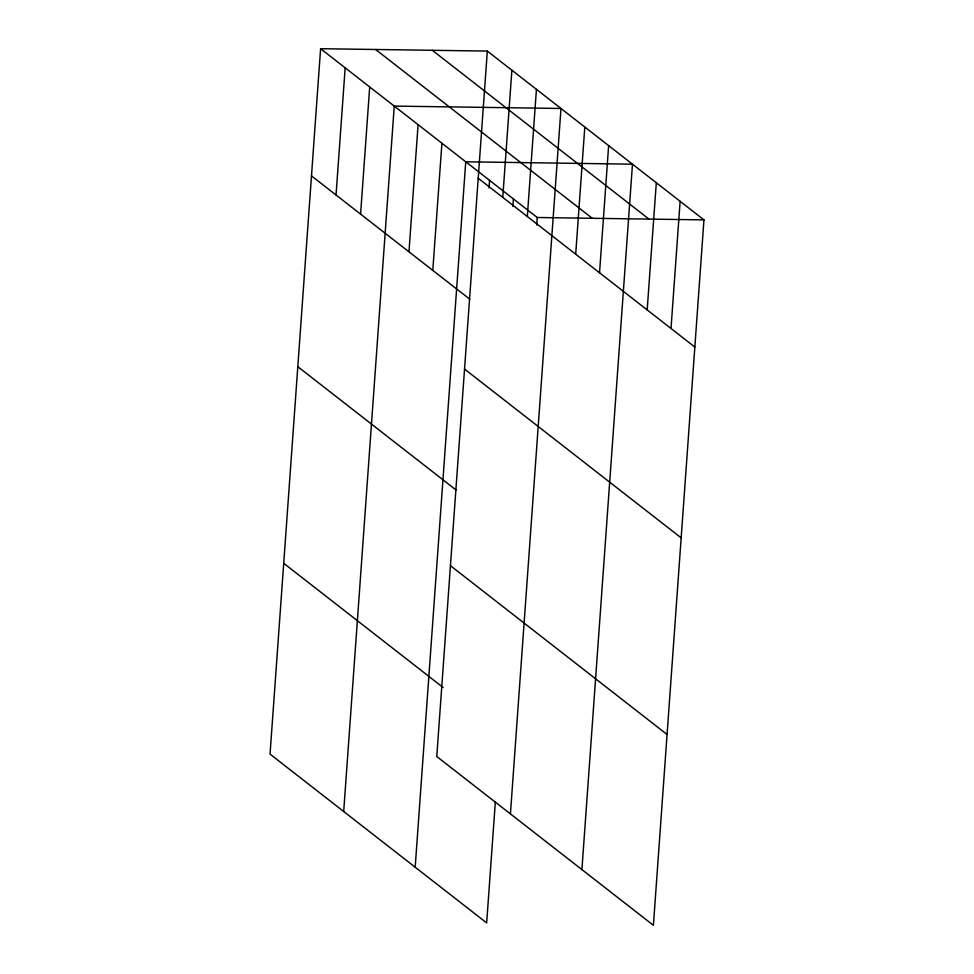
<?xml version="1.0" encoding="UTF-8"?>
<svg xmlns="http://www.w3.org/2000/svg" width="974" height="974" viewBox="0 0 974 974"><rect width="100%" height="100%" fill="white"/><g stroke="black" fill="none" stroke-linecap="round" stroke-linejoin="round"><path stroke-width="1.46" d="M487.329 51.086L436.766 756.506L653.396 925.3L703.959 219.881L487.329 51.086L320.604 48.7L270.042 754.12L486.671 922.914L495.352 801.748M336.042 194.995L345.161 67.827M360.587 214.122L369.706 86.954M343.688 811.512L394.263 106.093L560.987 108.479L510.425 813.899M408.97 251.816L418.089 124.66M432.797 270.382L441.916 143.227M415.18 867.213L465.742 161.794L632.479 164.18L581.904 869.599M489.033 187.933L489.569 180.36M502.767 197.381L511.886 70.213M512.86 206.5L513.408 198.927M527.324 216.508L536.431 89.352M536.686 225.067L537.234 217.494L320.604 48.7M575.695 254.202L584.814 127.046M599.534 272.769L608.64 145.613M647.186 309.915L656.306 182.747M671.013 328.482L680.132 201.314M537.234 217.494L703.959 219.881M432.31 50.295L648.94 219.089M375.623 49.491L592.253 218.286M478.222 178.254L694.839 347.048M311.485 175.868L469.736 299.164M464.537 369.073L681.167 537.867M297.813 366.687L456.051 489.995M450.451 565.687L667.068 734.481M283.714 563.289L443.158 687.522"/></g></svg>
